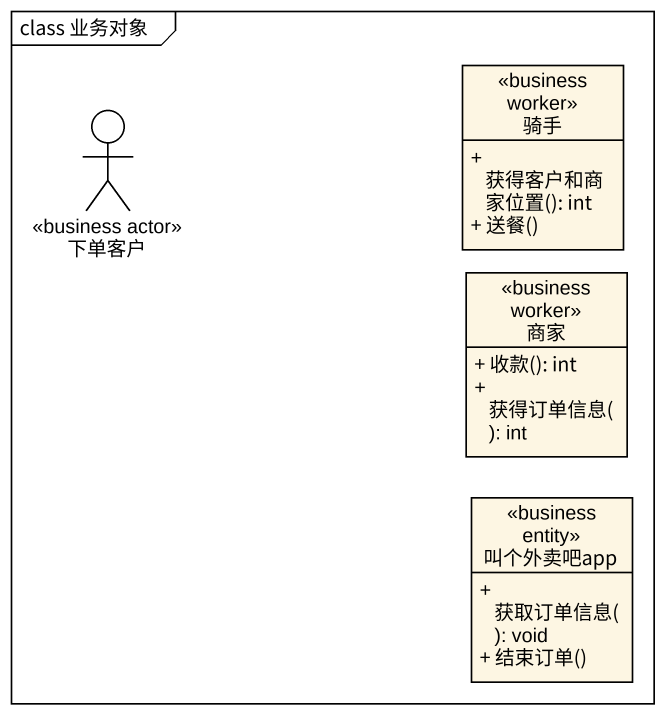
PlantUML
@startuml
mainframe class 业务对象
allowmixing
hide circle
hide empty members
skinparam classAttributeIconSize 0
actor 下单客户 <<business actor>>
class 骑手 <<business worker>> {
  + 获得客户和商家位置(): int
  + 送餐()
}
class 商家 <<business worker>> {
  + 收款(): int
  + 获得订单信息(): int
}
class 叫个外卖吧app <<business entity>> {
  + 获取订单信息(): void
  + 结束订单()
}
@enduml
